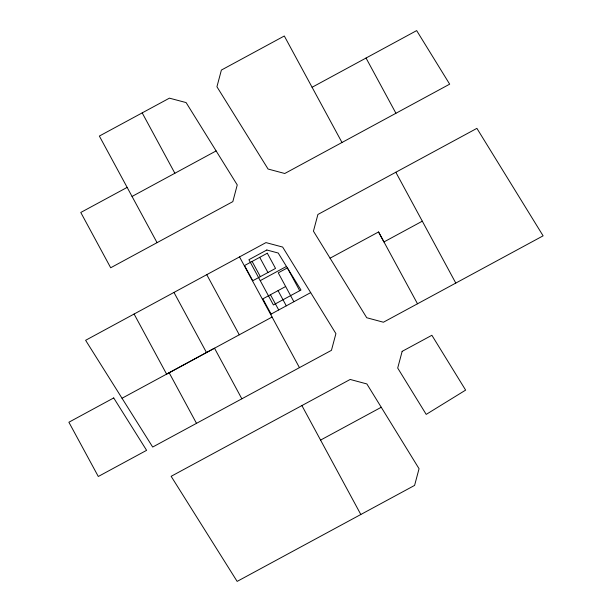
<?xml version="1.0" encoding="UTF-8"?>
<svg xmlns="http://www.w3.org/2000/svg" width="612" height="612" viewBox="0 0 612 612"><rect width="100%" height="100%" fill="white"/><g stroke="black" fill="none" stroke-linecap="round" stroke-linejoin="round"><path stroke-width="0.92" d="M312.097 87.271L416.665 30.6L449.667 84.165L284.764 173.494L268.071 169.034L216.931 86.759L221.391 70.066L284.312 35.993L341.993 142.497M132.054 196.452L216.128 150.919M239.529 256.91L85.611 340.303L152.686 447.043L331.452 350.324L335.912 333.632L282.66 247.064L265.968 242.604L239.529 256.91L299.452 367.636M395.834 172.247L476.901 128.359L543.112 235.834L383.426 322.226L366.733 317.735L313.443 231.168L317.903 214.475L395.834 172.247L455.787 283.073M260.238 280.64L286.462 266.434M285.651 286.515L262.862 298.855L271.093 314.055M422.303 221.184L383.946 241.954L378.553 231.963L330.067 258.195M270.634 314.346L310.682 292.613M272.088 317.039L166.617 374.131L134.097 314.033M122.033 398.251L214.506 348.205L241.847 398.802M127.151 187.387L80.776 212.471L110.688 267.773L232.828 201.623L237.249 184.931L186.102 102.579L169.417 98.157L99.358 136.055L157.062 242.65M320.573 440.097L381.245 407.271L419.052 468.716L414.592 485.408L237.142 581.4L171.138 476.312L350.179 379.455L366.871 383.946L381.245 407.271M378.553 231.963L417.499 303.774M366.037 58.025L395.933 113.258M299.712 290.7L287.365 267.911L278.253 272.845L293.882 301.708M278.055 290.631L286.286 305.824M259.71 257.338L267.941 272.531M270.458 294.747L278.69 309.94M252.113 261.446L260.345 276.647M301.9 405.572L360.82 514.493M142.198 112.883L174.879 173.257M206.764 274.673L239.284 334.802M173.976 292.437L206.496 352.535M169.164 372.746L196.498 423.343M402.153 351.357L397.701 368.049L426.204 414.393L465.633 390.112L431.881 335.284L402.153 351.357M266.84 249.994L248.9 259.71L273.403 304.944L300.974 290.019L278.215 253.031L266.84 249.994M267.314 253.223L244.517 265.562L252.748 280.755L275.538 268.416L267.314 253.223M113.71 397.938L68.888 422.234L98.295 476.488L146.605 450.333L113.71 397.938"/></g></svg>
